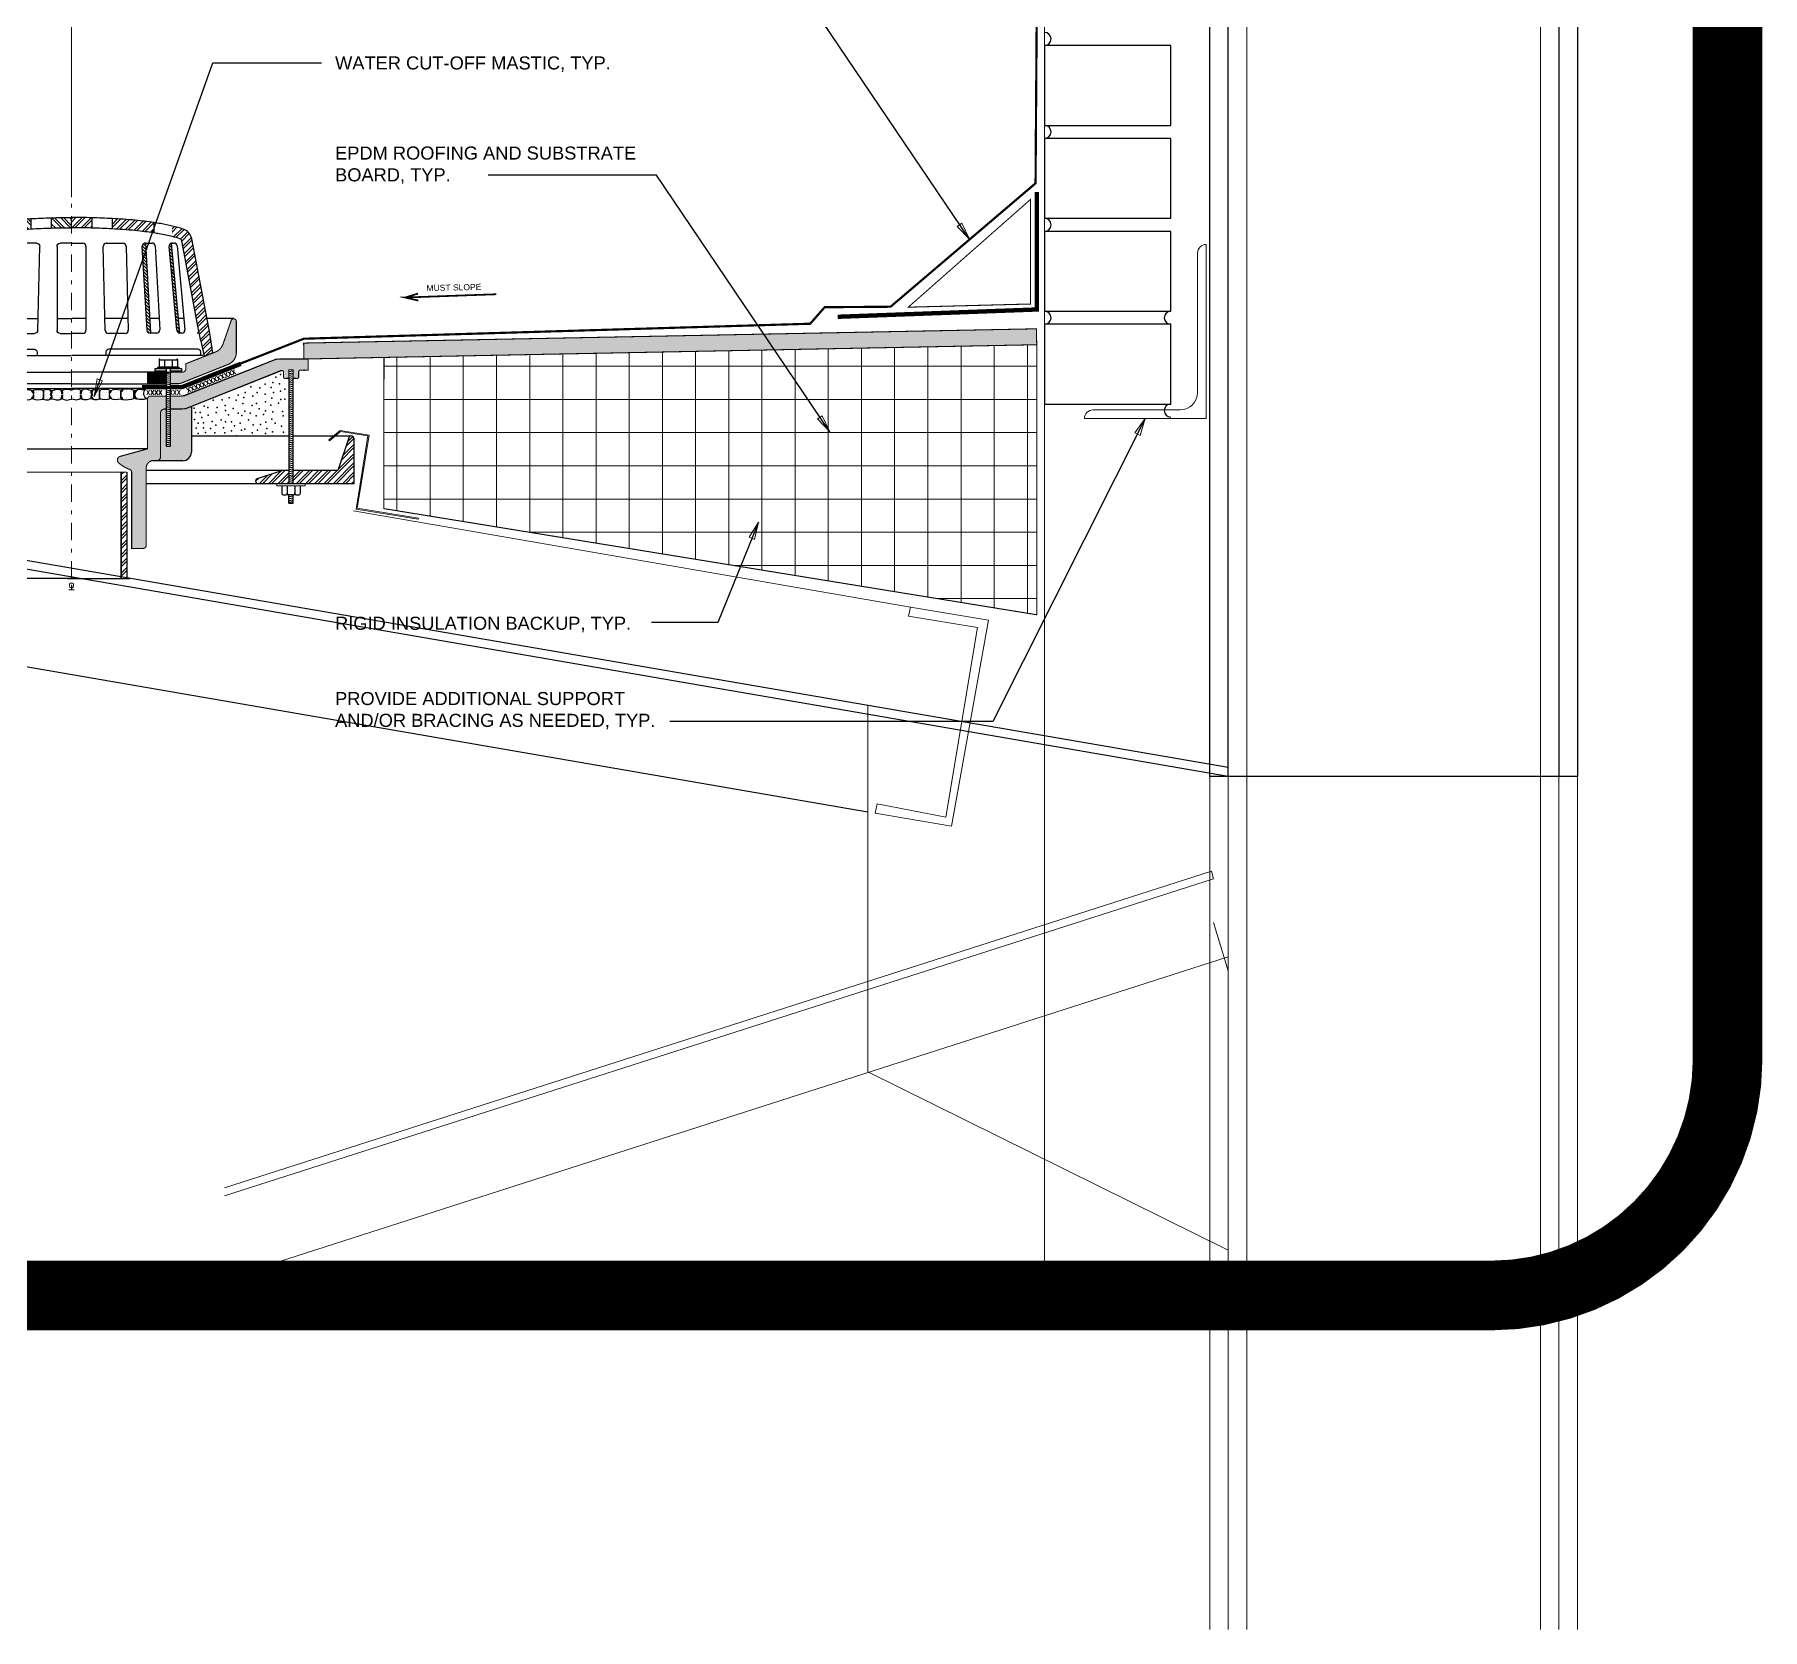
# Model space of a CAD drawing. Header units: inches. Extents: x -33163 to 19162, y -8858 to 30669.
# Drawn here: x -28087.25 to -28037.64, y -449.64 to -403.86 of the extents above; entities that cross this region are included whole.
import ezdxf

# ---------------------------------------------------------------- set-up
doc = ezdxf.new("R2010")
doc.units = ezdxf.units.IN
for name, pattern in [('CENTER', [2, 1.25, -0.25, 0.25, -0.25]), ('DASHDOT2', [0.5, 0.25, -0.125, 0, -0.125]), ('DASHED', [0.75, 0.5, -0.25]), ('HIDDEN2', [0.1875, 0.125, -0.0625]), ('HIDDEN4', [0.09375, 0.0625, -0.03125])]:
    doc.linetypes.add(name, pattern=pattern)
doc.layers.get('0').update_dxf_attribs({"color": 9, "lineweight": 0})
doc.layers.get('Defpoints').update_dxf_attribs({"color": 254})
for name, color, linetype, lineweight in [('12 - Steel', 11, 'Continuous', 15), ('15 - Wood Material', 8, 'Continuous', 15), ('16 - Underlayment', 4, 'HIDDEN2', 40), ('16a - Underlayment Strip-In', 8, 'HIDDEN4', 20), ('17 - Rigid Insulation', 2, 'ZIGZAG', 30), ('21 - Coverboard', 11, 'Continuous', 15), ('A-ANNO-NOTE-08', 12, 'Continuous', 9)]:
    doc.layers.add(name, color=color, linetype=linetype, lineweight=lineweight)
for name, color, linetype in [('A-ANNO-DIMS-04', 12, 'Continuous'), ('brick', 11, 'Continuous'), ('DETAIL', 12, 'Continuous'), ('LINE50', 11, 'Continuous'), ('LINE51', 11, 'Continuous'), ('LINE52', 11, 'Continuous'), ('MEMBRANE1', 10, 'Continuous'), ('TRUSS_Geometry', 12, 'Continuous'), ('WATERCUTOFFMASTIC', 11, 'Continuous')]:
    doc.layers.add(name, color=color, linetype=linetype)
doc.styles.add('A-3in_Details', font='arial.ttf', dxfattribs={"oblique": 10, "height": 0.375})
doc.styles.add('ARCHQUIK', font='simplex.shx', dxfattribs={"height": 0.25})
doc.styles.add('GENERATED_STYLE_1', font='arial.ttf')
doc.styles.add('ROMANS', font='romans.shx', dxfattribs={"width": 1.1})
doc.styles.add('Sheffield', font='arial.ttf', dxfattribs={"height": 0.175})
doc.styles.get("Standard").update_dxf_attribs({"font": 'arial.ttf'})
doc.linetypes.add('ZIGZAG', pattern='A,0.0001,-0.2,[131,ltypeshp.shx,S=0.2,R=0,X=-0.2,Y=0],-0.4,[131,ltypeshp.shx,S=0.2,R=180,X=0.2,Y=0],-0.2', length=0.8001)
doc.dimstyles.new('Details 3in Scale', dxfattribs={"dimscale": 2, "dimtxt": 0.375, "dimasz": 0.1375, "dimexe": 0.18, "dimexo": 0.09, "dimgap": 0.09, "dimtad": 1, "dimdec": 3, "dimzin": 3, "dimdsep": 46, "dimlunit": 4, "dimtxsty": 'A-3in_Details', "dimblk": 'ARCHTICK', "dimcen": 0.09, "dimclrd": 256, "dimclre": 256, "dimadec": 0, "dimazin": 0, "dimtfac": 0.75, "dimtdec": 3, "dimtofl": 0, "dimtmove": 0, "dimatfit": 3, "dimfxl": 1, "dimfrac": 1, "dimtolj": 1, "dimtzin": 0, "dimlwd": 13, "dimlwe": 13, "dimarcsym": 0})
doc.dimstyles.new('Dim 08', dxfattribs={"dimscale": 8, "dimtxt": 0.09375, "dimasz": 0.0625, "dimexe": 0.0625, "dimexo": 0.0625, "dimgap": 0.09375, "dimtad": 1, "dimdec": 4, "dimzin": 3, "dimdsep": 46, "dimlunit": 4, "dimtxsty": 'ROMANS', "dimblk1": 'ARCHTICK', "dimblk2": 'ARCHTICK', "dimsah": 1, "dimcen": 0.0625, "dimdle": 0.0625, "dimclrd": 2, "dimclre": 2, "dimclrt": 3, "dimaunit": 1, "dimazin": 0, "dimtm": 1e-09, "dimtfac": 1, "dimtdec": 4, "dimtmove": 2, "dimatfit": 3, "dimldrblk": 'CLOSEDBLANK', "dimfxl": 1, "dimtolj": 1, "dimtzin": 3, "dimarcsym": 0})
pattern_1 = [(45, (-179.89479, -947.11703), (-0.13258252, 0.13258252), []), (45, (-179.8064, -947.11703), (-0.13258252, 0.13258252), [])]

# ---------------------------------------------------------------- blocks, each defined once
blk = doc.blocks.new('_ArchTick')
at = {"color": 0, "linetype": 'ByBlock', "const_width": 0.15}
blk.add_lwpolyline([(-0.5, -0.5), (0.5, 0.5)], dxfattribs=at)
blk = doc.blocks.new('DRAINASSEMBLY1')
h = blk.add_hatch()
h.set_pattern_fill('ANSI32', color=250, scale=0.5, style=0)
h.set_pattern_definition(pattern_1)
h.paths.add_polyline_path([(0.003, -0.003, 0.000033), (0, -0.003), (0, -0.298, -0.006803), (0.586, -0.306), (0.586, -0.011, 0.006678)])
h = blk.add_hatch()
h.set_pattern_fill('ANSI32', color=250, scale=0.5, style=0)
h.set_pattern_definition(pattern_1)
h.paths.add_polyline_path([(2.368, -0.149, 0.011945), (1.837, -0.083, 0.007575), (1.499, -0.055, 0.003749), (1.172, -0.035, 0.000056), (1.167, -0.034), (1.167, -0.329, -0.000056), (1.172, -0.33, -0.003567), (1.478, -0.348, -0.008385), (1.843, -0.38, -0.012132), (2.368, -0.446)])
h = blk.add_hatch()
h.set_pattern_fill('ANSI32', color=250, scale=0.5, style=0)
h.set_pattern_definition(pattern_1)
h.paths.add_polyline_path([(2.897, -0.247), (3.206, -0.334), (3.276, -0.364), (3.303, -0.381), (3.335, -0.406), (3.356, -0.426), (3.37, -0.441), (3.395, -0.472), (3.413, -0.5), (3.442, -0.564), (3.456, -0.616), (3.463, -0.655), (3.471, -0.696), (4.065, -3.892), (3.821, -3.989), (3.707, -3.519), (3.167, -0.671), (3.162, -0.655), (3.155, -0.643), (3.148, -0.635), (3.139, -0.626), (3.13, -0.62), (3.117, -0.615), (2.89, -0.549)])
h = blk.add_hatch()
h.set_pattern_fill('ANSI32', color=250, scale=0.5, style=0)
h.set_pattern_definition(pattern_1)
h.paths.add_polyline_path([(8.113, -6.36, 0.199198), (8.087, -6.298, 0.175578), (8.033, -6.272, 0.175578), (7.978, -6.298), (7.65, -7.267), (6.368, -7.267), (6.368, -7.646), (8.113, -7.646)])
h.paths.add_polyline_path([(6.24, -7.267), (6.059, -7.267), (5.362, -7.494, 0.984894), (5.364, -7.645), (6.24, -7.646)])
h = blk.add_hatch()
h.set_pattern_fill('ANSI32', color=250, scale=0.5, style=0)
h.set_pattern_definition([(45, (1.43213, -10.36529), (-0.132583, 0.132583), []), (45, (1.52052, -10.36529), (-0.132583, 0.132583), [])])
h.paths.add_polyline_path([(1.432, -10.365), (1.595, -10.365), (1.595, -7.312), (1.432, -7.312)])
at = {"layer": 'LINE50'}
for points in [[(4.729, -3.873), (4.729, -2.988, 0.427992), (4.652, -2.914, 0.341496), (4.578, -2.966), (4.346, -3.638, -0.218255), (4.13, -3.863), (3.277, -4.202), (3.277, -4.351, -0.414214), (3.188, -4.439), (2.84, -4.439), (2.84, -4.773), (3.057, -4.773, 0.094829), (3.15, -4.755), (4.492, -4.221, 0.307313)], [(2.191, -4.44), (2.718, -4.44), (2.718, -4.771), (2.191, -4.771)], [(2.847, -5.13), (3.198, -5.13), (5.889, -4.065), (6.797, -4.065), (6.797, -4.387), (6.569, -4.387), (6.538, -4.4), (6.525, -4.431), (6.525, -4.577), (6.501, -4.617), (6.481, -4.622), (6.368, -4.618), (6.368, -4.378), (6.24, -4.378), (6.24, -4.618), (6.135, -4.622), (6.114, -4.616), (6.104, -4.609), (6.091, -4.577), (6.087, -4.423), (6.071, -4.404), (6.055, -4.397), (6.03, -4.399), (3.327, -5.473), (3.279, -5.492), (3.246, -5.499), (2.847, -5.499)], [(2.556, -5.624, -0.414214), (2.681, -5.499), (2.718, -5.499), (2.718, -5.13), (2.272, -5.13, 0.414214), (2.183, -5.219), (2.183, -6.644), (1.402, -6.859, 0.569853), (1.352, -7.043, 0.090804), (1.673, -7.234, -0.315351), (1.731, -7.317), (1.731, -9.501), (2.06, -9.501, 0.414214), (2.148, -9.413), (2.148, -7.197, -0.414214), (2.369, -6.976), (2.396, -6.976), (2.468, -6.976, 0.414214), (2.556, -6.888)]]:
    blk.add_hatch(color=252, dxfattribs=at).paths.add_polyline_path(points)
h = blk.add_hatch(color=252, dxfattribs=at)
edge = h.paths.add_edge_path()
edge.add_arc((3.195, -6.735), 0.25, 270, 360)
edge.add_line((3.445, -6.735), (3.445, -5.426))
edge.add_line((3.445, -5.426), (3.279, -5.492))
edge.add_line((3.279, -5.492), (2.847, -5.499))
edge.add_line((2.847, -5.499), (2.847, -6.566))
edge.add_line((2.847, -6.566), (2.718, -6.546))
edge.add_line((2.718, -6.546), (2.718, -5.49))
edge.add_line((2.718, -5.49), (2.645, -5.499))
edge.add_line((2.645, -5.499), (2.595, -5.514))
edge.add_line((2.595, -5.514), (2.582, -5.524))
edge.add_line((2.582, -5.524), (2.556, -5.587))
edge.add_line((2.556, -5.587), (2.556, -6.805))
edge.add_line((2.556, -6.805), (2.532, -6.902))
edge.add_line((2.532, -6.902), (2.53, -6.95))
edge.add_line((2.53, -6.95), (2.339, -6.985))
edge.add_line((2.339, -6.985), (3.195, -6.985))
at = {"layer": 'LINE52'}
h = blk.add_hatch(dxfattribs=at)
h.set_pattern_fill('ANSI31', color=256, scale=0.5, angle=90, style=0)
h.set_pattern_definition([(135, (2.03632, -3.32104), (-0.0441942, -0.0441942), [])])
h.paths.add_polyline_path([(2.862, -0.742, 0.344184), (2.803, -0.833), (3.024, -3.241, 0.351214), (3.1, -3.32)])
h.paths.add_polyline_path([(2.13, -0.737), (2.125, -0.737, 0.430689), (2.036, -0.83), (2.171, -3.238, 0.397928), (2.259, -3.321), (2.267, -3.321)])
at = {"color": 250, "linetype": 'DASHDOT2', "ltscale": 2}
blk.add_line((0, -10.365), (0, 0.402), dxfattribs=at)
at = {"const_width": 0.00333}
blk.add_lwpolyline([(2.897, -0.247), (3.206, -0.334), (3.276, -0.364), (3.303, -0.381), (3.335, -0.406), (3.356, -0.426), (3.37, -0.441), (3.395, -0.472), (3.413, -0.5), (3.442, -0.564), (3.456, -0.616), (3.463, -0.655), (3.471, -0.696), (4.065, -3.892), (3.821, -3.989), (3.707, -3.519), (3.167, -0.671), (3.162, -0.655), (3.155, -0.643), (3.148, -0.635), (3.139, -0.626), (3.13, -0.62), (3.117, -0.615), (2.89, -0.549)], close=True, dxfattribs=at)
blk.add_lwpolyline([(5.898, -7.646), (6.71, -7.646), (6.71, -7.702), (5.898, -7.702)], close=True)
for centre, start, end in [((6.156, -7.791), 266.1642, 283.7849), ((6.24, -7.791), 256.2151, 273.8358), ((6.368, -7.791), 266.1642, 283.7849), ((6.452, -7.791), 256.2151, 273.8358)]:
    blk.add_arc(centre, 0.176, start, end)
at = {"layer": 'DETAIL', "linetype": 'CENTER'}
blk.add_line((0, -0.293), (0, 0), dxfattribs=at)
at = {"layer": 'DETAIL'}
for p, q in [((0.586, -0.016), (0.586, -0.314)), ((1.167, -0.034), (1.167, -0.333)), ((2.368, -0.149), (2.368, -0.447)), ((0.006, -0.743), (0.331, -0.743)), ((0.419, -0.831), (0.419, -3.241)), ((0.974, -3.243), (0.912, -0.833)), ((1.001, -0.743), (1.482, -0.743)), ((1.571, -0.829), (1.632, -3.238)), ((2.171, -3.238), (2.036, -0.83)), ((2.125, -0.737), (2.316, -0.737)), ((2.405, -0.82), (2.539, -3.228)), ((3.024, -3.241), (2.803, -0.833)), ((2.891, -0.737), (2.95, -0.737)), ((3.038, -0.817), (3.259, -3.225)), ((3.67, -3.324), (3.167, -0.671)), ((3.97, -3.326), (3.456, -0.616)), ((0.419, -2.898), (0.01, -2.898)), ((1.625, -2.898), (0.966, -2.898)), ((2.524, -2.898), (2.247, -2.898)), ((3.235, -2.898), (3.067, -2.898)), ((4.66, -2.898), (3.9, -2.898)), ((0.331, -3.329), (0.006, -3.329)), ((1.544, -3.329), (1.062, -3.329)), ((2.451, -3.321), (2.259, -3.321)), ((3.171, -3.321), (3.112, -3.321)), ((3.685, -3.404), (3.67, -3.324)), ((3.707, -3.519), (3.685, -3.404)), ((4.065, -3.892), (3.97, -3.326)), ((2.718, -3.967), (0.01, -3.967)), ((0.99, -3.869), (0.99, -3.963)), ((2.722, -3.78), (1.078, -3.78)), ((3.783, -3.967), (2.718, -3.967)), ((3.628, -3.78), (2.722, -3.78)), ((3.707, -3.519), (3.815, -3.97)), ((3.717, -3.963), (3.717, -3.869)), ((4.065, -3.892), (3.821, -3.989)), ((2.205, -4.439), (0.008, -4.439)), ((2.191, -4.44), (2.191, -4.772)), ((2.718, -4.439), (2.205, -4.439)), ((2.516, -4.079), (2.516, -4.295)), ((3.048, -4.295), (2.516, -4.295)), ((2.541, -4.086), (2.541, -4.079)), ((2.541, -4.086), (3.024, -4.086)), ((2.675, -4.086), (2.675, -4.295)), ((2.718, -4.34), (2.718, -4.771)), ((2.718, -4.439), (2.847, -4.439)), ((2.847, -4.439), (2.847, -4.34)), ((2.89, -4.086), (2.89, -4.295)), ((3.024, -4.086), (3.024, -4.079)), ((3.048, -4.079), (3.048, -4.295)), ((5.889, -4.065), (3.214, -5.127)), ((6.03, -4.399), (3.279, -5.492)), ((0.008, -4.773), (2.205, -4.773)), ((2.205, -4.773), (2.718, -4.773)), ((2.718, -4.771), (2.718, -5.49)), ((2.847, -6.566), (2.847, -4.771)), ((6.24, -4.618), (6.24, -7.265)), ((6.368, -7.265), (6.368, -4.618)), ((3.445, -5.426), (3.445, -6.735)), ((2.718, -5.49), (2.718, -6.566)), ((3.451, -6.272), (6.24, -6.272)), ((6.368, -6.272), (8.025, -6.272)), ((7.978, -6.298), (7.65, -7.267)), ((8.113, -6.36), (8.113, -7.646)), ((2.183, -6.644), (0.003, -6.644)), ((2.718, -6.566), (2.847, -6.566)), ((2.718, -7.267), (2.149, -7.267)), ((2.718, -6.985), (2.339, -6.985)), ((3.195, -6.985), (2.718, -6.985)), ((6.059, -7.267), (2.718, -7.267)), ((6.059, -7.267), (5.362, -7.494)), ((6.24, -7.267), (6.059, -7.267)), ((6.24, -7.265), (6.24, -7.647)), ((6.368, -7.647), (6.368, -7.265)), ((7.65, -7.267), (6.368, -7.267)), ((2.718, -7.646), (2.154, -7.646)), ((6.24, -7.646), (2.718, -7.646)), ((6.04, -7.702), (6.04, -7.913)), ((6.198, -7.702), (6.198, -7.913)), ((6.198, -7.913), (6.198, -7.919)), ((8.113, -7.646), (6.368, -7.646)), ((6.419, -7.702), (6.419, -7.913)), ((6.419, -7.913), (6.419, -7.916)), ((6.577, -7.913), (6.577, -7.702)), ((6.094, -7.967), (6.144, -7.967)), ((6.24, -8.202), (6.24, -7.967)), ((6.24, -8.202), (6.368, -8.202)), ((6.366, -7.967), (6.242, -7.967)), ((6.368, -8.202), (6.368, -7.967)), ((6.472, -7.967), (6.523, -7.967))]:
    blk.add_line(p, q, dxfattribs=at)
for points, const_width in [([(2.897, -0.247), (2.89, -0.549)], 0.00333), ([(6.481, -4.622), (6.368, -4.618), (6.368, -4.378), (6.24, -4.378), (6.24, -4.618), (6.135, -4.622)], 0.0312), ([(1.595, -7.312), (0.003, -7.312)], 0.0295), ([(1.432, -7.312), (1.432, -10.365)], 0.0442), ([(1.595, -7.312), (1.595, -10.365)], 0.0442)]:
    blk.add_lwpolyline(points, dxfattribs=dict(at, const_width=const_width))
blk.add_lwpolyline([(0, -1.203, 0.000033), (0.003, -1.203, 0.017133)], format="xyb", dxfattribs=at)
at = {"layer": 'DETAIL', "const_width": 0.0312}
for points in [[(4.655, -2.914, 0.32848), (4.585, -2.966), (4.353, -3.638, -0.218255), (4.137, -3.863), (3.284, -4.202), (3.284, -4.351, -0.414214), (3.195, -4.439), (2.847, -4.439), (2.847, -4.773), (3.064, -4.773, 0.094829), (3.156, -4.755), (4.499, -4.221, 0.307313), (4.736, -3.873), (4.736, -2.988, 0.414214), (4.662, -2.914)], [(2.847, -5.13), (3.102, -5.13, 0.094557), (3.286, -5.095), (5.8, -4.1, -0.094557), (5.984, -4.065), (6.797, -4.065), (6.797, -4.387), (6.569, -4.387), (6.621, -4.387)], [(6.03, -4.399), (3.352, -5.463, -0.094829), (3.168, -5.499), (2.847, -5.499)], [(6.135, -4.622, -0.414214), (6.091, -4.577), (6.091, -4.44, 0.529856), (6.03, -4.399)], [(6.569, -4.387, 0.414214), (6.525, -4.431), (6.525, -4.577, -0.414214), (6.481, -4.622)], [(2.718, -5.13), (2.718, -5.499), (2.681, -5.499, 0.414214), (2.556, -5.624), (2.556, -6.888, -0.414214), (2.468, -6.976), (2.396, -6.976), (2.369, -6.976, 0.414214), (2.148, -7.197), (2.148, -9.413, -0.414214), (2.06, -9.501), (1.731, -9.501), (1.731, -7.317, 0.31105), (1.674, -7.235, -0.091141), (1.352, -7.043, -0.569853), (1.402, -6.859), (2.183, -6.644), (2.183, -5.219, -0.414214), (2.272, -5.13), (2.718, -5.13)]]:
    blk.add_lwpolyline(points, format="xyb", dxfattribs=at)
blk.add_lwpolyline([(2.191, -4.439), (2.718, -4.439), (2.718, -4.773), (2.191, -4.773)], close=True, dxfattribs=at)
at = {"layer": 'DETAIL'}
for points in [[(2.718, -4.417), (2.406, -4.417), (2.406, -4.34), (2.718, -4.34)], [(2.847, -4.34), (3.158, -4.34), (3.158, -4.417), (2.847, -4.417)]]:
    blk.add_lwpolyline(points, dxfattribs=at)
blk.add_lwpolyline([(2.482, -4.295), (3.083, -4.295), (3.083, -4.34), (2.482, -4.34)], close=True, dxfattribs=at)
for centre, radius, start, end in [((0.003, -21.846), 21.843, 90, 90.0076), ((0.003, -21.846), 21.843, 88.4661, 90), ((0.003, -21.846), 21.548, 88.4449, 90), ((0.003, -21.846), 21.843, 86.933, 88.4661), ((0.003, -21.846), 21.548, 86.8911, 88.4449), ((0.003, -21.846), 21.843, 86.0737, 86.933), ((0.003, -21.846), 21.548, 86.0737, 86.8911), ((0.731, -11.237), 10.914, 84.1521, 86.0737), ((0.731, -11.237), 11.209, 84.3376, 86.0737), ((0.731, -11.237), 11.209, 81.595, 84.3376), ((0.731, -11.237), 10.914, 81.3698, 84.1521), ((0.731, -11.237), 11.209, 80.5917, 81.595), ((0.731, -11.237), 10.914, 80.5917, 81.3698), ((1.814, -4.704), 4.292, 75.3726, 80.5917), ((1.814, -4.704), 4.586, 76.3354, 80.5917), ((1.814, -4.704), 4.586, 72.3238, 76.3354), ((3.094, -0.685), 0.368, 10.7314, 72.3238), ((0.331, -0.831), 0.0884, 0, 90), ((1.001, -0.831), 0.0884, 90, 181.4602), ((1.482, -0.831), 0.0884, 1.4602, 90), ((2.125, -0.825), 0.0884, 90, 183.204), ((2.316, -0.825), 0.0884, 3.204, 90), ((2.891, -0.825), 0.0884, 90, 185.2361), ((1.814, -4.704), 4.292, 72.3238, 75.3726), ((2.95, -0.825), 0.0884, 5.2361, 90), ((3.094, -0.685), 0.0736, 10.7314, 72.3238), ((0.331, -3.241), 0.0884, 270, 0), ((1.062, -3.241), 0.0884, 181.4602, 270), ((1.544, -3.241), 0.0884, 270, 1.4602), ((2.259, -3.233), 0.0884, 183.204, 270), ((2.451, -3.233), 0.0884, 270, 3.204), ((3.112, -3.233), 0.0884, 185.2361, 270), ((3.171, -3.233), 0.0884, 270, 5.2361), ((1.078, -3.869), 0.0884, 90, 180), ((3.628, -3.869), 0.0884, 0, 90), ((2.529, -4.079), 0.0123, 0, 180), ((3.036, -4.079), 0.0123, 0, 180), ((8.041, -6.36), 0.0884, 90, 134.9371), ((8.025, -6.36), 0.0884, 45.0629, 90), ((8.025, -6.36), 0.0884, 0, 45.0629), ((3.195, -6.735), 0.25, 270, 0), ((5.364, -7.57), 0.0757, 91.7442, 270.6622), ((6.094, -7.913), 0.0537, 180, 270), ((6.144, -7.913), 0.0537, 270, 0), ((6.247, -7.919), 0.0484, 180, 270), ((6.37, -7.919), 0.0484, 270, 2.7214), ((6.472, -7.913), 0.0537, 180, 270), ((6.523, -7.913), 0.0537, 270, 0)]:
    blk.add_arc(centre, radius, start, end, dxfattribs=at)
for p in [(3.628, -3.31), (6.683, -4.387), (5.156, -4.866), (5.41, -4.892), (5.559, -4.786), (5.74, -4.885), (5.783, -4.743), (5.869, -4.586), (5.869, -4.586), (5.97, -4.78), (6.004, -4.511), (6.125, -4.935), (3.809, -5.415), (4.073, -5.249), (4.329, -5.241), (4.413, -5.396), (4.532, -5.178), (4.731, -5.246), (4.785, -5.098), (4.918, -5.346), (4.949, -5.167), (4.993, -5.029), (5.192, -5.402), (5.205, -5.132), (5.316, -5.34), (5.329, -5.029), (5.566, -5.078), (5.572, -5.296), (5.723, -5.385), (5.759, -5.19), (5.802, -5.022), (5.945, -5.334), (6.002, -4.985), (6.014, -5.224), (6.126, -5.222), (3.526, -5.477), (3.535, -5.799), (3.56, -5.601), (3.635, -5.906), (3.697, -5.601), (3.741, -5.744), (3.797, -5.9), (3.914, -5.461), (3.923, -5.672), (4.04, -5.857), (4.152, -5.601), (4.189, -5.458), (4.301, -5.807), (4.42, -5.869), (4.426, -5.545), (4.507, -5.664), (4.594, -5.869), (4.644, -5.483), (4.787, -5.62), (4.841, -5.908), (4.893, -5.682), (4.98, -5.558), (5.08, -5.813), (5.13, -5.62), (5.304, -5.695), (5.391, -5.495), (5.429, -5.944), (5.516, -5.657), (5.572, -5.552), (5.584, -5.881), (5.752, -5.788), (5.784, -5.583), (5.846, -5.908), (6.064, -5.57), (6.076, -5.695), (3.579, -6.052), (3.641, -6.199), (3.797, -6.043), (3.853, -6.174), (3.996, -6.056), (4.121, -6.186), (4.146, -5.962), (4.364, -6.043), (4.401, -6.18), (4.6, -6.124), (4.687, -5.981), (4.737, -6.272), (4.887, -6.106), (4.982, -6.078), (5.186, -6.18), (5.217, -5.956), (5.341, -6.112), (5.572, -6.199), (5.609, -6.056), (5.777, -6.155), (6.031, -5.993), (6.089, -6.162)]:
    blk.add_point(p, dxfattribs=at)
at = {"layer": 'LINE50', "color": 250}
for p, q in [((2.13, -0.734), (2.267, -3.321)), ((2.862, -0.742), (3.1, -3.32)), ((2.718, -4.477), (2.846, -4.459)), ((6.24, -4.421), (6.368, -4.404)), ((6.24, -4.477), (6.368, -4.459)), ((2.718, -4.532), (2.846, -4.514)), ((2.718, -4.587), (2.846, -4.569)), ((2.718, -4.642), (2.846, -4.624)), ((2.718, -4.698), (2.846, -4.68)), ((2.718, -4.753), (2.846, -4.735)), ((2.718, -4.808), (2.846, -4.79)), ((2.718, -4.863), (2.846, -4.845)), ((2.718, -4.919), (2.846, -4.901)), ((2.718, -4.974), (2.846, -4.956)), ((6.24, -4.532), (6.368, -4.514)), ((6.24, -4.587), (6.368, -4.569)), ((6.24, -4.642), (6.368, -4.624)), ((6.24, -4.698), (6.368, -4.68)), ((6.24, -4.753), (6.368, -4.735)), ((6.24, -4.808), (6.368, -4.79)), ((6.24, -4.863), (6.368, -4.845)), ((6.24, -4.919), (6.368, -4.901)), ((6.24, -4.974), (6.368, -4.956)), ((2.718, -5.029), (2.846, -5.011)), ((2.718, -5.084), (2.846, -5.066)), ((2.718, -5.139), (2.846, -5.121)), ((2.718, -5.195), (2.846, -5.177)), ((2.718, -5.25), (2.846, -5.232)), ((2.718, -5.305), (2.846, -5.287)), ((2.718, -5.36), (2.846, -5.342)), ((2.718, -5.416), (2.846, -5.398)), ((2.718, -5.471), (2.846, -5.453)), ((6.24, -5.029), (6.368, -5.011)), ((6.24, -5.084), (6.368, -5.066)), ((6.24, -5.139), (6.368, -5.121)), ((6.24, -5.195), (6.368, -5.177)), ((6.24, -5.25), (6.368, -5.232)), ((6.24, -5.305), (6.368, -5.287)), ((6.24, -5.36), (6.368, -5.342)), ((6.24, -5.416), (6.368, -5.398)), ((6.24, -5.471), (6.368, -5.453)), ((2.718, -5.526), (2.846, -5.508)), ((2.718, -5.581), (2.846, -5.563)), ((2.718, -5.636), (2.846, -5.619)), ((2.718, -5.692), (2.846, -5.674)), ((2.718, -5.747), (2.846, -5.729)), ((2.718, -5.802), (2.846, -5.784)), ((2.718, -5.857), (2.846, -5.839)), ((2.718, -5.913), (2.846, -5.895)), ((2.718, -5.968), (2.846, -5.95)), ((6.24, -5.526), (6.368, -5.508)), ((6.24, -5.581), (6.368, -5.563)), ((6.24, -5.636), (6.368, -5.619)), ((6.24, -5.692), (6.368, -5.674)), ((6.24, -5.747), (6.368, -5.729)), ((6.24, -5.802), (6.368, -5.784)), ((6.24, -5.857), (6.368, -5.839)), ((6.24, -5.913), (6.368, -5.895)), ((6.24, -5.968), (6.368, -5.95)), ((2.718, -6.023), (2.846, -6.005)), ((2.718, -6.078), (2.846, -6.06)), ((2.718, -6.134), (2.846, -6.116)), ((2.718, -6.189), (2.846, -6.171)), ((2.718, -6.244), (2.846, -6.226)), ((2.718, -6.299), (2.846, -6.281)), ((2.718, -6.354), (2.846, -6.336)), ((2.718, -6.41), (2.846, -6.392)), ((2.718, -6.465), (2.846, -6.447)), ((6.24, -6.023), (6.368, -6.005)), ((6.24, -6.078), (6.368, -6.06)), ((6.24, -6.134), (6.368, -6.116)), ((6.24, -6.189), (6.368, -6.171)), ((6.24, -6.244), (6.368, -6.226)), ((6.24, -6.299), (6.368, -6.281)), ((6.24, -6.354), (6.368, -6.336)), ((6.24, -6.41), (6.368, -6.392)), ((6.24, -6.465), (6.368, -6.447)), ((2.718, -6.52), (2.846, -6.502)), ((2.782, -6.566), (2.846, -6.557)), ((6.24, -6.52), (6.368, -6.502)), ((6.24, -6.575), (6.368, -6.557)), ((6.24, -6.631), (6.368, -6.613)), ((6.24, -6.686), (6.368, -6.668)), ((6.24, -6.741), (6.368, -6.723)), ((6.24, -6.796), (6.368, -6.778)), ((6.24, -6.851), (6.368, -6.834)), ((6.24, -6.907), (6.368, -6.889)), ((6.24, -6.962), (6.368, -6.944)), ((6.24, -7.017), (6.368, -6.999)), ((6.24, -7.072), (6.368, -7.054)), ((6.24, -7.128), (6.368, -7.11)), ((6.24, -7.183), (6.368, -7.165)), ((6.24, -7.238), (6.368, -7.22)), ((6.24, -7.293), (6.368, -7.275)), ((6.24, -7.349), (6.368, -7.331)), ((6.24, -7.404), (6.368, -7.386)), ((6.24, -7.459), (6.368, -7.441)), ((6.24, -7.514), (6.368, -7.496)), ((6.24, -7.569), (6.368, -7.551)), ((6.24, -7.625), (6.368, -7.607)), ((6.24, -8.011), (6.368, -7.993)), ((6.24, -8.066), (6.368, -8.049)), ((6.24, -8.122), (6.368, -8.104)), ((6.24, -8.177), (6.368, -8.159))]:
    blk.add_line(p, q, dxfattribs=at)
at = {"layer": 'LINE51'}
blk.add_line((-0.111, -10.365), (1.682, -10.365), dxfattribs=at)
at = {"layer": 'MEMBRANE1', "linetype": 'Continuous'}
blk.add_line((2.054, -4.908), (0.004, -4.908), dxfattribs=at)
at = {"layer": 'MEMBRANE1', "linetype": 'Continuous', "const_width": 0.125}
blk.add_lwpolyline([(4.862, -4.203), (3.217, -4.856, -0.094829), (3.125, -4.873), (2.847, -4.873)], format="xyb", dxfattribs=at)
blk.add_lwpolyline([(2.718, -4.873), (2.029, -4.873)], dxfattribs=at)
at = {"layer": 'WATERCUTOFFMASTIC'}
for p, q in [((0.062, -4.942), (0.004, -4.959)), ((0.136, -4.926), (0.062, -4.942)), ((0.211, -4.942), (0.136, -4.926)), ((0.285, -4.969), (0.211, -4.942)), ((0.359, -4.931), (0.285, -4.969)), ((0.439, -4.931), (0.359, -4.931)), ((0.514, -4.959), (0.439, -4.931)), ((0.588, -4.964), (0.514, -4.959)), ((0.663, -4.931), (0.588, -4.964)), ((0.737, -4.937), (0.663, -4.931)), ((0.817, -4.959), (0.737, -4.937)), ((0.897, -4.942), (0.817, -4.959)), ((0.972, -4.937), (0.897, -4.942)), ((1.047, -4.942), (0.972, -4.937)), ((1.121, -4.975), (1.047, -4.942)), ((1.195, -4.948), (1.121, -4.975)), ((1.269, -4.937), (1.195, -4.948)), ((1.344, -4.948), (1.269, -4.937)), ((1.419, -4.959), (1.344, -4.948)), ((1.493, -4.931), (1.419, -4.959)), ((1.567, -4.926), (1.493, -4.931)), ((1.642, -4.931), (1.567, -4.926)), ((1.722, -4.942), (1.642, -4.931)), ((1.796, -4.969), (1.722, -4.942)), ((1.871, -4.959), (1.796, -4.969)), ((1.945, -4.942), (1.871, -4.959)), ((2.02, -4.948), (1.945, -4.942)), ((2.094, -4.948), (2.02, -4.948)), ((2.102, -4.949), (2.094, -4.948)), ((0.062, -5.231), (0.004, -5.214)), ((0.136, -5.247), (0.062, -5.231)), ((0.211, -5.231), (0.136, -5.247)), ((0.285, -5.203), (0.211, -5.231)), ((0.359, -5.241), (0.285, -5.203)), ((0.439, -5.241), (0.359, -5.241)), ((0.514, -5.214), (0.439, -5.241)), ((0.588, -5.208), (0.514, -5.214)), ((0.663, -5.241), (0.588, -5.208)), ((0.737, -5.236), (0.663, -5.241)), ((0.817, -5.214), (0.737, -5.236)), ((0.897, -5.231), (0.817, -5.214)), ((0.972, -5.236), (0.897, -5.231)), ((1.047, -5.231), (0.972, -5.236)), ((1.121, -5.198), (1.047, -5.231)), ((1.195, -5.225), (1.121, -5.198)), ((1.269, -5.236), (1.195, -5.225)), ((1.344, -5.225), (1.269, -5.236)), ((1.419, -5.214), (1.344, -5.225)), ((1.493, -5.241), (1.419, -5.214)), ((1.567, -5.247), (1.493, -5.241)), ((1.642, -5.241), (1.567, -5.247)), ((1.722, -5.231), (1.642, -5.241)), ((1.796, -5.203), (1.722, -5.231)), ((1.871, -5.214), (1.796, -5.203)), ((1.945, -5.231), (1.871, -5.214)), ((2.02, -5.225), (1.945, -5.231)), ((2.094, -5.225), (2.02, -5.225)), ((2.168, -5.208), (2.094, -5.225))]:
    blk.add_line(p, q, dxfattribs=at)
at = {"layer": 'WATERCUTOFFMASTIC', "const_width": 0.005}
for points in [[(0.123, -4.959, 1), (0.128, -4.959, 1)], [(0.019, -5.171, 1), (0.024, -5.171, 1)], [(0.041, -4.989, 1), (0.046, -4.989, 1)], [(0.067, -5.089, 1), (0.072, -5.089, 1)], [(0.067, -5.151, 1), (0.072, -5.151, 1)], [(0.079, -5.013, 1), (0.084, -5.013, 1)], [(0.127, -5.037, 1), (0.132, -5.037, 1)], [(0.141, -5.111, 1), (0.146, -5.111, 1)], [(0.161, -5.199, 1), (0.166, -5.199, 1)], [(0.199, -5.083, 1), (0.204, -5.083, 1)], [(0.201, -5.009, 1), (0.206, -5.009, 1)], [(0.201, -5.149, 1), (0.206, -5.149, 1)], [(0.309, -5.119, 1), (0.314, -5.119, 1)], [(0.341, -5.027, 1), (0.346, -5.027, 1)], [(0.355, -5.173, 1), (0.36, -5.173, 1)], [(0.365, -5.081, 1), (0.37, -5.081, 1)], [(0.381, -4.971, 1), (0.386, -4.971, 1)], [(0.409, -5.193, 1), (0.414, -5.193, 1)], [(0.439, -5.031, 1), (0.444, -5.031, 1)], [(0.445, -5.113, 1), (0.45, -5.113, 1)], [(0.485, -5.175, 1), (0.49, -5.175, 1)], [(0.507, -5.103, 1), (0.512, -5.103, 1)], [(0.511, -5.019, 1), (0.516, -5.019, 1)], [(0.646, -5.137, 1), (0.651, -5.137, 1)], [(0.65, -4.967, 1), (0.655, -4.967, 1)], [(0.68, -5.051, 1), (0.685, -5.051, 1)], [(0.68, -5.209, 1), (0.685, -5.209, 1)], [(0.7, -4.975, 1), (0.705, -4.975, 1)], [(0.712, -5.115, 1), (0.717, -5.115, 1)], [(0.736, -5.189, 1), (0.741, -5.189, 1)], [(0.754, -5.073, 1), (0.759, -5.073, 1)], [(0.756, -5.005, 1), (0.761, -5.005, 1)], [(0.786, -5.143, 1), (0.791, -5.143, 1)], [(0.884, -5.017, 1), (0.889, -5.017, 1)], [(0.886, -5.101, 1), (0.891, -5.101, 1)], [(0.898, -5.195, 1), (0.903, -5.195, 1)], [(0.9, -5.139, 1), (0.905, -5.139, 1)], [(0.948, -5.019, 1), (0.953, -5.019, 1)], [(0.958, -5.181, 1), (0.963, -5.181, 1)], [(0.966, -5.093, 1), (0.971, -5.093, 1)], [(0.98, -4.973, 1), (0.985, -4.973, 1)], [(1.014, -5.129, 1), (1.019, -5.129, 1)], [(1.02, -5.037, 1), (1.025, -5.037, 1)], [(1.04, -5.179, 1), (1.045, -5.179, 1)], [(1.15, -5.081, 1), (1.155, -5.081, 1)], [(1.196, -5.149, 1), (1.201, -5.149, 1)], [(1.21, -4.993, 1), (1.215, -4.993, 1)], [(1.228, -5.077, 1), (1.233, -5.077, 1)], [(1.29, -5.017, 1), (1.295, -5.017, 1)], [(1.312, -5.187, 1), (1.317, -5.187, 1)], [(1.318, -5.101, 1), (1.323, -5.101, 1)], [(1.352, -4.991, 1), (1.357, -4.991, 1)], [(1.362, -5.173, 1), (1.367, -5.173, 1)], [(1.448, -5.127, 1), (1.453, -5.127, 1)], [(1.496, -5.061, 1), (1.501, -5.061, 1)], [(1.498, -5.173, 1), (1.503, -5.173, 1)], [(1.514, -5.017, 1), (1.519, -5.017, 1)], [(1.536, -4.971, 1), (1.541, -4.971, 1)], [(1.576, -5.093, 1), (1.581, -5.093, 1)], [(1.58, -5.177, 1), (1.585, -5.177, 1)], [(1.592, -5.005, 1), (1.597, -5.005, 1)], [(1.67, -5.079, 1), (1.675, -5.079, 1)], [(1.686, -5.161, 1), (1.691, -5.161, 1)], [(1.696, -5.003, 1), (1.701, -5.003, 1)], [(1.732, -5.065, 1), (1.737, -5.065, 1)], [(1.732, -5.183, 1), (1.737, -5.183, 1)], [(1.738, -5.007, 1), (1.743, -5.007, 1)], [(1.902, -5.041, 1), (1.907, -5.041, 1)], [(1.928, -5.173, 1), (1.933, -5.173, 1)], [(1.948, -5.087, 1), (1.953, -5.087, 1)], [(1.998, -4.989, 1), (2.003, -4.989, 1)], [(2.01, -5.121, 1), (2.015, -5.121, 1)], [(2.014, -5.043, 1), (2.019, -5.043, 1)], [(2.018, -5.191, 1), (2.023, -5.191, 1)], [(2.048, -4.975, 1), (2.053, -4.975, 1)], [(2.086, -5.191, 1), (2.091, -5.191, 1)]]:
    blk.add_lwpolyline(points, format="xyb", close=True, dxfattribs=at)
at = {"layer": 'WATERCUTOFFMASTIC'}
blk.add_arc((2.246, -5.048), 0.175, 134.5754, 249.005, dxfattribs=at)
for p in [(0.308, -4.959), (0.622, -4.953), (1.441, -4.959), (1.47, -4.959), (1.476, -4.942), (0.262, -5.014), (0.262, -5.057), (0.262, -5.116), (0.262, -5.159), (0.268, -4.992), (0.268, -5.035), (0.268, -5.137), (0.268, -5.181), (0.274, -4.969), (0.274, -5.203), (0.279, -5.014), (0.279, -5.03), (0.279, -5.143), (0.279, -5.159), (0.285, -4.997), (0.285, -5.052), (0.285, -5.121), (0.285, -5.176), (0.296, -4.981), (0.296, -5.192), (0.308, -5.214), (0.565, -5.03), (0.565, -5.143), (0.571, -5.002), (0.571, -5.17), (0.577, -4.981), (0.577, -5.05), (0.577, -5.063), (0.577, -5.11), (0.577, -5.192), (0.594, -5.008), (0.594, -5.085), (0.594, -5.088), (0.594, -5.165), (0.6, -4.986), (0.6, -5.066), (0.6, -5.107), (0.6, -5.187), (0.611, -4.969), (0.611, -5.203), (0.622, -5.22), (0.806, -5.05), (0.806, -5.083), (0.806, -5.09), (0.811, -4.997), (0.811, -5.014), (0.811, -5.035), (0.811, -5.047), (0.811, -5.126), (0.811, -5.137), (0.811, -5.159), (0.811, -5.176), (0.817, -4.981), (0.817, -5.192), (0.829, -4.964), (0.829, -5.208), (1.092, -5.035), (1.092, -5.063), (1.092, -5.11), (1.092, -5.137), (1.098, -5.014), (1.098, -5.159), (1.104, -4.997), (1.104, -5.176), (1.115, -4.986), (1.115, -5.187), (1.121, -5.014), (1.121, -5.159), (1.132, -4.997), (1.132, -5.176), (1.138, -4.981), (1.138, -5.192), (1.419, -5.047), (1.419, -5.074), (1.419, -5.099), (1.419, -5.126), (1.424, -5.002), (1.424, -5.019), (1.424, -5.154), (1.424, -5.17), (1.43, -4.981), (1.43, -5.192), (1.441, -5.214), (1.453, -4.992), (1.453, -5.181), (1.458, -4.981), (1.458, -5.192), (1.47, -5.214), (1.476, -5.231), (1.791, -5.052), (1.791, -5.08), (1.791, -5.093), (1.791, -5.121), (1.796, -5.002), (1.796, -5.025), (1.796, -5.148), (1.796, -5.17), (1.802, -4.981), (1.802, -5.066), (1.802, -5.107), (1.802, -5.192), (1.825, -5.063), (1.825, -5.11), (1.831, -5.035), (1.831, -5.137), (1.842, -5.008), (1.842, -5.165), (1.854, -4.986), (1.854, -5.187), (1.871, -4.975), (1.871, -5.198), (1.882, -4.964), (1.882, -5.208)]:
    blk.add_point(p, dxfattribs=at)
at = {"insert": (-0.085, -10.425), "char_height": 0.25, "attachment_point": 1}
blk.add_mtext_dynamic_manual_height_columns('℄', width=0.10756, gutter_width=0.625, heights=[0], dxfattribs=at)
at = {"layer": 'WATERCUTOFFMASTIC', "insert": (3.291, -4.913), "char_height": 0.135, "attachment_point": 1, "rotation": 21.6685, "style": 'ARCHQUIK'}
blk.add_mtext_dynamic_manual_height_columns('XXXXXXXXXXXXX', width=2.65138, gutter_width=0.5, heights=[0.179], dxfattribs=at)
at = {"layer": 'WATERCUTOFFMASTIC', "insert": (2.149, -4.96), "char_height": 0.135, "attachment_point": 1, "style": 'ARCHQUIK'}
blk.add_mtext_dynamic_manual_height_columns('XXXX  XXX', width=2.65138, gutter_width=0.5, heights=[0.179], dxfattribs=at)
blk = doc.blocks.new('_Dot')
at = {"color": 0, "linetype": 'ByBlock', "lineweight": -2}
blk.add_line((-0.5, 0), (-1, 0), dxfattribs=at)
at = {"color": 0, "linetype": 'ByBlock', "const_width": 0.5}
blk.add_lwpolyline([(-0.25, 0, 1), (0.25, 0, 1)], format="xyb", close=True, dxfattribs=at)
blk = doc.blocks.new('*D133')
at = {"layer": 'A-ANNO-DIMS-04', "lineweight": 13, "transparency": 16777216}
for p, q in [((-28086.182, -408.529), (-28086.182, -388.888)), ((-28058.25, -390.289), (-28058.25, -388.888)), ((-28058.525, -389.248), (-28085.907, -389.248))]:
    blk.add_line(p, q, dxfattribs=at)
at = {"layer": 'Defpoints', "color": 0, "transparency": 16777216}
for p in [(-28086.182, -389.248), (-28058.25, -390.469), (-28086.182, -408.709)]:
    blk.add_point(p, dxfattribs=at)
at = {"layer": 'A-ANNO-DIMS-04', "lineweight": 13, "transparency": 16777216, "xscale": 0.275, "yscale": 0.275, "zscale": 0.275, "rotation": 180}
blk.add_blockref('_Dot', (-28086.182, -389.248), dxfattribs=at)
at = {"layer": 'A-ANNO-DIMS-04', "lineweight": 13, "transparency": 16777216, "xscale": 0.275, "yscale": 0.275, "zscale": 0.275}
blk.add_blockref('_Dot', (-28058.25, -389.248), dxfattribs=at)
at = {"layer": 'A-ANNO-DIMS-04', "color": 0, "transparency": 16777216, "insert": (-28072.216, -388.877), "char_height": 0.375, "width": 12.28577, "attachment_point": 5, "style": 'A-3in_Details'}
blk.add_mtext('\\A1;2\'-0" MINIMUM', dxfattribs=at)
blk = doc.blocks.new('*D358')
at = {"layer": 'A-ANNO-DIMS-04', "lineweight": 13, "transparency": 16777216}
for p, q in [((-28106.232, -402.109), (-28106.232, -386.881)), ((-28058.25, -407.81), (-28058.25, -386.881)), ((-28058.525, -387.241), (-28105.957, -387.241))]:
    blk.add_line(p, q, dxfattribs=at)
at = {"layer": 'Defpoints', "color": 0, "transparency": 16777216}
for p in [(-28106.232, -387.241), (-28106.232, -402.289), (-28058.25, -407.99)]:
    blk.add_point(p, dxfattribs=at)
at = {"layer": 'A-ANNO-DIMS-04', "lineweight": 13, "transparency": 16777216, "xscale": 0.275, "yscale": 0.275, "zscale": 0.275, "rotation": 180}
blk.add_blockref('_Dot', (-28106.232, -387.241), dxfattribs=at)
at = {"layer": 'A-ANNO-DIMS-04', "lineweight": 13, "transparency": 16777216, "xscale": 0.275, "yscale": 0.275, "zscale": 0.275}
blk.add_blockref('_Dot', (-28058.25, -387.241), dxfattribs=at)
at = {"layer": 'A-ANNO-DIMS-04', "color": 0, "transparency": 16777216, "insert": (-28082.241, -386.869), "char_height": 0.375, "attachment_point": 5, "style": 'A-3in_Details'}
blk.add_mtext('\\A1;4\'-0"', dxfattribs=at)

msp = doc.modelspace()

# ---------------------------------------------------------------- hatches: boundary and pattern name
at = {"layer": '21 - Coverboard'}
h = msp.add_hatch(dxfattribs=at)
h.set_pattern_fill('ANSI38', color=256, scale=0.025, angle=-124.643188)
h.set_pattern_definition([(280.3568122, (-12761.67212, -3093.32152), (0.07808176385, 0.0142698556), []), (10.3568122, (-12761.67212, -3093.32152), (0.1418936721, 0.10662147504), [0.1984375, -0.1190625])])
h.paths.add_polyline_path([(-28058.48517, -412.3091), (-28058.47548, -412.7659), (-28079.51127, -413.17545), (-28079.52097, -412.71865)])
at = {"layer": 'A-ANNO-NOTE-08'}
h = msp.add_hatch(dxfattribs=at)
h.set_pattern_fill('ANSI37', color=256, scale=0.3, angle=45)
h.paths.add_polyline_path([(-28077.2137, -413.13072), (-28077.22017, -417.46955), (-28058.47548, -420.51687), (-28058.47548, -412.7659)])

# ---------------------------------------------------------------- linework, layer by layer
at = {"linetype": 'Continuous'}
for p, q in [((-28078.47508, -415.2244), (-28078.79718, -415.49824)), ((-28078.77775, -415.52109), (-28078.79718, -415.49824)), ((-28078.46621, -415.25623), (-28078.77775, -415.52109)), ((-28078.47508, -415.2244), (-28077.64221, -415.35946)), ((-28078.46621, -415.25623), (-28077.67663, -415.38427)), ((-28077.67663, -415.38427), (-28078.01731, -417.48516)), ((-28077.64221, -415.35946), (-28077.9829, -417.46035)), ((-28078.01731, -417.48516), (-28076.22942, -417.77509)), ((-28077.9829, -417.46035), (-28076.22461, -417.74547)), ((-28076.22461, -417.74547), (-28076.22942, -417.77509))]:
    msp.add_line(p, q, dxfattribs=at)
at = {"const_width": 0.05}
for points in [[(-28076.23577, -411.29717), (-28076.60692, -411.41104), (-28076.22856, -411.498), (-28076.60692, -411.41104), (-28073.98632, -411.31694)], [(-28076.23217, -411.39758), (-28073.98632, -411.31694)]]:
    msp.add_lwpolyline(points, dxfattribs=at)
at = {"layer": '12 - Steel'}
msp.add_lwpolyline([(-28053.60813, -409.8859), (-28053.60813, -414.8859), (-28057.10813, -414.8859, -0.41421356), (-28056.85813, -414.6359), (-28054.35813, -414.6359, 0.41421356), (-28053.85813, -414.1359), (-28053.85813, -410.1359, -0.41421356), (-28053.60813, -409.8859, -0.41421356)], format="xyb", dxfattribs=at)
at = {"layer": '15 - Wood Material', "linetype": 'Continuous', "ltscale": 0.25, "const_width": 0.03}
msp.add_lwpolyline([(-28062.16317, -411.68842), (-28058.65612, -411.59697), (-28058.65612, -410.09697), (-28058.65612, -408.59697), (-28062.16317, -411.68842)], dxfattribs=at)
at = {"layer": '16 - Underlayment', "const_width": 0.0625}
msp.add_lwpolyline([(-28084.15969, -413.98436), (-28083.06375, -413.98436), (-28079.51448, -412.59377), (-28064.97947, -412.16357), (-28064.56374, -411.68937), (-28062.67103, -411.67501), (-28058.50935, -408.13207), (-28058.45126, -399.63564)], dxfattribs=at)
at = {"layer": '16a - Underlayment Strip-In', "linetype": 'DASHED', "const_width": 0.125}
msp.add_lwpolyline([(-28058.47267, -408.37791), (-28058.47267, -411.75472), (-28064.18694, -411.96404)], dxfattribs=at)
at = {"layer": '17 - Rigid Insulation', "linetype": 'Continuous', "ltscale": 0.25, "const_width": 0.03}
msp.add_lwpolyline([(-28077.2137, -413.13072), (-28077.22017, -417.46955), (-28058.47548, -420.51687), (-28058.47548, -412.7659), (-28077.2137, -413.13072)], dxfattribs=at)
at = {"layer": '21 - Coverboard', "linetype": 'Continuous', "ltscale": 0.25, "const_width": 0.03}
msp.add_lwpolyline([(-28058.48517, -412.3091), (-28058.47548, -412.7659), (-28079.51127, -413.17545), (-28079.52097, -412.71865)], close=True, dxfattribs=at)
at = {"layer": 'A-ANNO-NOTE-08'}
for p, q in [((-28058.24991, -405.32374), (-28058.24991, -439.08345)), ((-28078.08624, -417.53603), (-28062.09967, -420.29525))]:
    msp.add_line(p, q, dxfattribs=at)
at = {"layer": 'brick'}
for points in [[(-28058.24991, -406.46959), (-28054.62491, -406.46959), (-28054.62491, -404.17789), (-28058.24991, -404.17789)], [(-28058.24991, -409.13629), (-28054.62491, -409.13629), (-28054.62491, -406.84459), (-28058.24991, -406.84459)], [(-28058.24991, -411.80299), (-28054.62491, -411.80299), (-28054.62491, -409.51129), (-28058.24991, -409.51129)], [(-28058.24991, -414.46969), (-28054.62491, -414.46969), (-28054.62491, -412.17799), (-28058.24991, -412.17799)]]:
    msp.add_lwpolyline(points, close=True, dxfattribs=at)
for centre, start, end in [((-28058.24991, -403.99039), 270, 90), ((-28058.24991, -406.65709), 270, 90), ((-28058.24991, -409.32379), 270, 90), ((-28058.24991, -411.99049), 270, 90), ((-28054.62491, -411.99049), 90, 270), ((-28054.62491, -414.65719), 90, 270)]:
    msp.add_arc(centre, 0.1875, start, end, dxfattribs=at)
at = {"layer": 'Defpoints', "linetype": 'HIDDEN2', "const_width": 2, "flags": 128}
msp.add_lwpolyline([(-28045.42202, -372.16179), (-28115.91687, -372.16179, 0.41421356), (-28122.69687, -378.94179), (-28122.69687, -433.27649, 0.41421356), (-28115.91687, -440.05649), (-28045.42202, -440.05649, 0.41421356), (-28038.64202, -433.27649), (-28038.64202, -378.94179, 0.41421356)], format="xyb", close=True, dxfattribs=at)
at = {"layer": 'TRUSS_Geometry', "lineweight": 30}
for points in [[(-28043.48301, -269.63982), (-28043.48301, -425.15984), (-28053.50966, -425.15984), (-28053.50966, -269.63982)], [(-28042.94969, -279.82647), (-28042.94969, -425.15984), (-28052.97634, -425.15984), (-28052.97634, -269.63982)]]:
    msp.add_lwpolyline(points, dxfattribs=at)
at = {"layer": 'TRUSS_Geometry', "lineweight": 13}
for points in [[(-28052.97634, -269.63982), (-28052.97634, -449.64169)], [(-28052.44301, -269.63982), (-28052.44301, -449.64169)], [(-28044.01634, -269.63982), (-28044.01634, -449.64169)], [(-28043.48301, -269.63982), (-28043.48301, -449.64169)], [(-28052.97634, -438.75982), (-28063.32302, -433.63982), (-28063.32302, -431.0265), (-28063.32302, -426.17315), (-28063.32302, -423.13315)], [(-28053.50966, -425.15984), (-28053.50966, -449.64169)], [(-28052.97634, -425.15984), (-28052.97634, -449.64169)], [(-28043.48301, -425.15984), (-28043.48301, -449.64169)], [(-28042.94969, -425.15984), (-28042.94969, -449.64169)], [(-28081.79125, -436.96957), (-28053.45632, -427.87985), (-28053.40301, -428.09315), (-28081.79125, -437.19998)], [(-28052.97634, -430.7391), (-28053.40301, -429.35242)], [(-28081.79125, -439.58441), (-28052.97634, -430.33318)]]:
    msp.add_lwpolyline(points, dxfattribs=at)
at = {"layer": 'TRUSS_Geometry', "lineweight": 25}
for points in [[(-28052.97634, -425.15984), (-28174.83346, -404.14999)], [(-28174.79265, -403.92347), (-28052.97634, -424.89316)], [(-28175.32017, -406.85122), (-28063.32302, -426.17315)]]:
    msp.add_lwpolyline(points, dxfattribs=at)
at = {"layer": 'TRUSS_Geometry', "lineweight": 18}
msp.add_lwpolyline([(-28059.85967, -420.66858), (-28060.92634, -426.58858), (-28063.113, -426.21525), (-28063.05967, -425.94858), (-28061.08634, -426.32191), (-28060.17967, -420.88191), (-28062.153, -420.56191), (-28062.09967, -420.29525)], close=True, dxfattribs=at)

# ---------------------------------------------------------------- block references
at = {"xscale": -1}
msp.add_blockref('DRAINASSEMBLY1', (-28086.18161, -409.11112), dxfattribs=at)
msp.add_blockref('DRAINASSEMBLY1', (-28086.1886, -409.11112))

# ---------------------------------------------------------------- texts
at = {"insert": (-28075.20695, -411.12292), "char_height": 0.175, "attachment_point": 5, "rotation": 1.261395, "style": 'Sheffield'}
msp.add_mtext('\\A1;MUST SLOPE', dxfattribs=at)
at = {"layer": 'A-ANNO-DIMS-04', "char_height": 0.375, "width": 10.0373034, "attachment_point": 7, "style": 'GENERATED_STYLE_1'}
for s, insert in [('\\A1;WATER CUT-OFF MASTIC, TYP.', (-28078.6181, -404.93484)), ('\\A1;EPDM ROOFING AND SUBSTRATE BOARD, TYP.', (-28078.6181, -408.14619)), ('\\A1;RIGID INSULATION BACKUP, TYP.', (-28078.6181, -421.01822)), ('\\A1;PROVIDE ADDITIONAL SUPPORT AND/OR BRACING AS NEEDED, TYP.', (-28078.6181, -423.80439))]:
    msp.add_mtext(s, dxfattribs=dict(at, insert=insert))

# ---------------------------------------------------------------- dimensions: what is measured, and where the dimension line sits
at = {"layer": 'A-ANNO-DIMS-04'}
dim = msp.add_linear_dim(base=(-28106.2323, -387.24053), p1=(-28058.24991, -407.99044), p2=(-28106.2323, -402.28865), dimstyle='Details 3in Scale', override={"dimblk1": 'Dot', "dimblk2": 'Dot', "dimsah": 1}, dxfattribs=at)
dim.commit()
dim.dimension.update_dxf_attribs({"geometry": '*D358', "text_midpoint": (-28082.24111, -386.86906)})
dim = msp.add_linear_dim(base=(-28086.18161, -389.24806), p1=(-28058.24991, -390.46939), p2=(-28086.18161, -408.70916), text='2\'-0" MINIMUM', dimstyle='Details 3in Scale', override={"dimblk1": 'Dot', "dimblk2": 'Dot', "dimsah": 1}, dxfattribs=at)
dim.commit()
dim.dimension.update_dxf_attribs({"geometry": '*D133', "text_midpoint": (-28072.21576, -388.87659)})

# ---------------------------------------------------------------- leaders
for points in [[(-28060.40965, -409.73731), (-28065.38083, -402.37312), (-28070.21065, -402.37312)], [(-28085.53809, -414.24801), (-28082.12617, -404.67234), (-28079.01115, -404.67234)], [(-28064.41988, -415.26504), (-28069.39106, -407.90085), (-28074.22088, -407.90085)], [(-28055.35813, -414.8859), (-28059.73911, -423.58216), (-28069.00953, -423.58216)], [(-28066.46681, -417.85982), (-28067.62837, -420.73676), (-28069.53539, -420.73676)]]:
    msp.add_leader(points, dimstyle='Dim 08', override={"dimclrd": 256}, dxfattribs=at)

doc.saveas('drawing.dxf')
